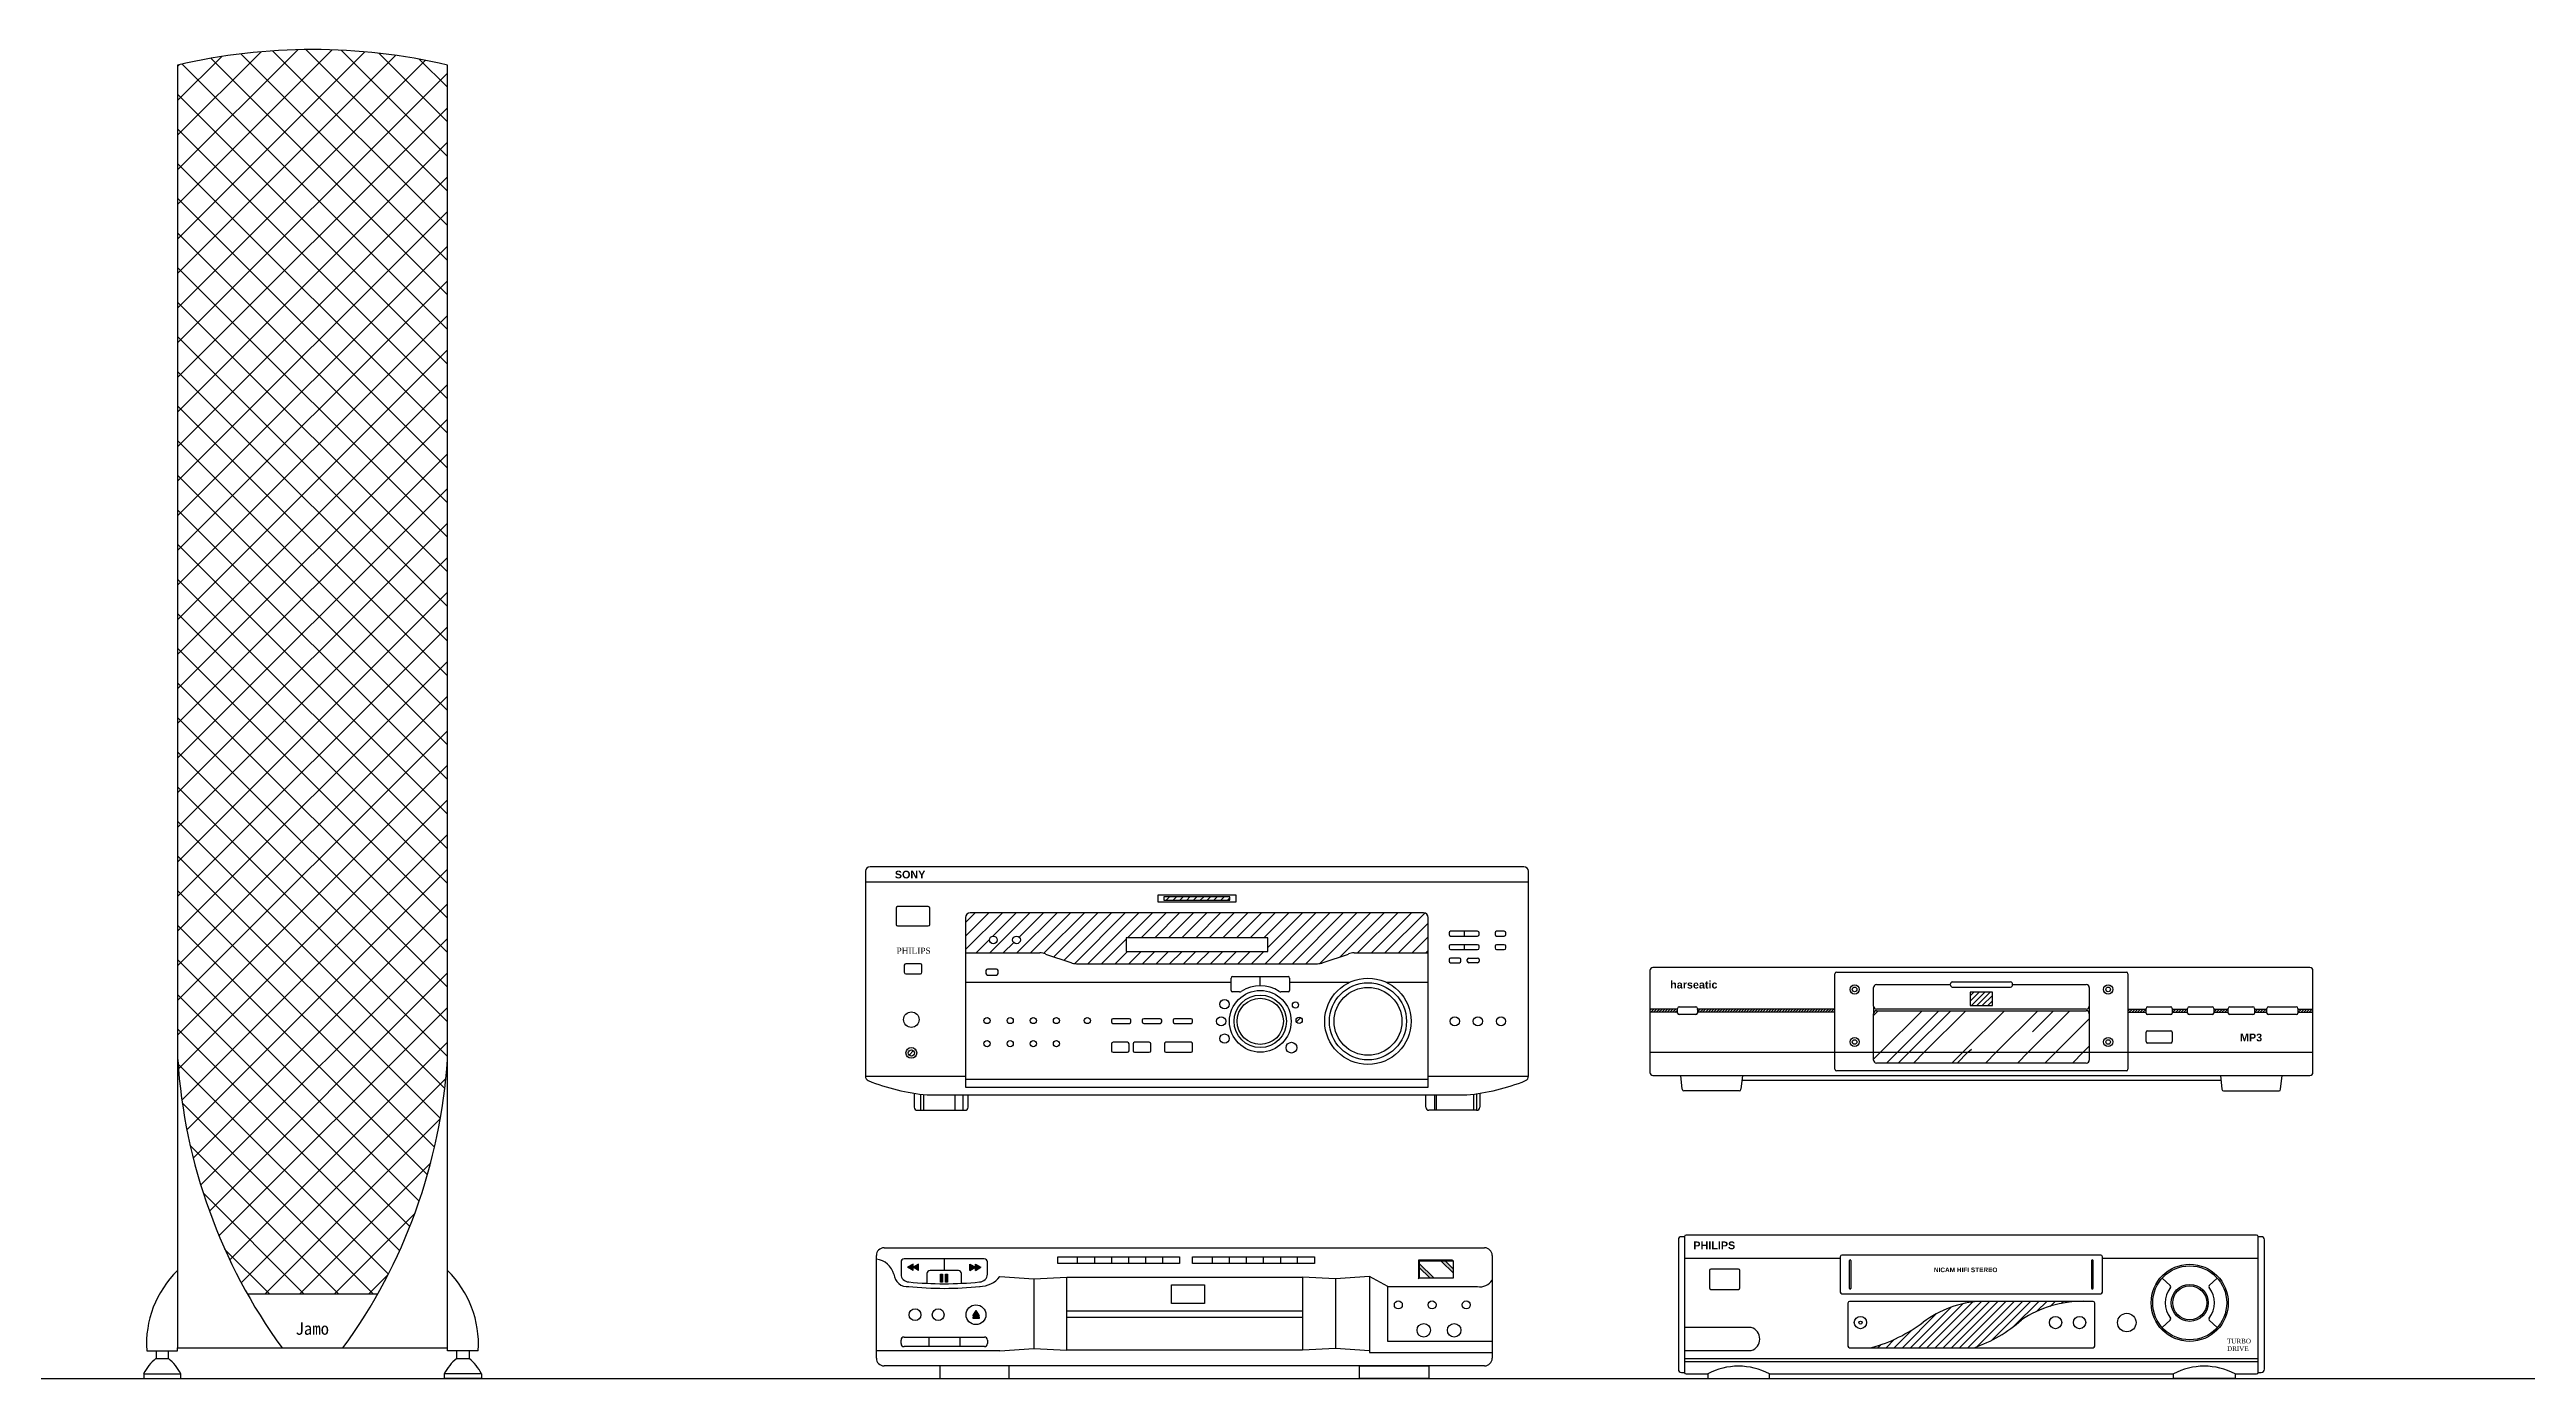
# Model space of a CAD drawing. Header units: millimetres. Extents: x 4513 to 24862, y 3359 to 11488.
# Drawn here: x 17634 to 19241, y 5880 to 6742 of the extents above; entities that cross this region are included whole.
import ezdxf
from ezdxf.enums import TextEntityAlignment as Align

# ---------------------------------------------------------------- set-up
doc = ezdxf.new("R2010")
doc.units = ezdxf.units.MM
doc.layers.add('dwgmodels.com', color=169, linetype='Continuous')
doc.styles.add('HT2', font='swisseb.ttf')
doc.styles.add('STYLE2', font='')
doc.styles.add('STYLE5', font='dutchi.ttf')
doc.styles.get('STYLE2').set_extended_font_data('SimHei')

msp = doc.modelspace()

# ---------------------------------------------------------------- hatches: boundary and pattern name
for points in [[(18190.8, 5952.4), (18194.4, 5950.3), (18194.4, 5954.4)], [(18194.4, 5952.4), (18198, 5950.3), (18198, 5954.4)], [(18212.3, 5942.7), (18213.6, 5942.7), (18213.6, 5948), (18212.3, 5948)], [(18215.5, 5942.7), (18216.8, 5942.7), (18216.8, 5948), (18215.5, 5948)], [(18231.2, 5954.4), (18231.2, 5950.3), (18234.8, 5952.4)], [(18234.8, 5950.3), (18238.4, 5952.4), (18234.8, 5954.4)], [(18522.1, 5944.8), (18522.6, 5945.5), (18522.6, 5956.4), (18544.9, 5956.4), (18543.9, 5957), (18522.1, 5957)], [(18233.1, 5919.4), (18237.4, 5919.4), (18237.4, 5920.1), (18233.1, 5920.1)], [(18233.2, 5920.8), (18237.4, 5920.8), (18235.3, 5924.4)]]:
    msp.add_hatch(color=256).paths.add_polyline_path(points)
h = msp.add_hatch(color=256)
h.paths.add_polyline_path([(18536.8, 5956.4), (18539.6, 5956.4), (18544.9, 5951.2), (18544.9, 5948.5)])
h.paths.add_polyline_path([(18522.6, 5952.2), (18522.6, 5954.9), (18532.2, 5945.5), (18529.5, 5945.5)])

# ---------------------------------------------------------------- linework, layer by layer
for p, q in [((17717.5, 6664.2), (17795.4, 6742.1)), ((17717.5, 6641.8), (17817.8, 6742)), ((17717.5, 6619.3), (17838.9, 6740.8)), ((17717.5, 6686.7), (17771.6, 6740.8)), ((17717.5, 6596.9), (17859.1, 6738.5)), ((17717.5, 6709.1), (17746.1, 6737.8)), ((17717.5, 6574.4), (17878.3, 6735.3)), ((17717.5, 6731.6), (17718.4, 6732.4)), ((17717.5, 6732.2), (17717.5, 5900.2)), ((17892.5, 6560.6), (17720.2, 6732.9)), ((17892.5, 6583.1), (17739, 6736.6)), ((17892.5, 6605.5), (17758.5, 6739.5)), ((17892.5, 6628), (17779.1, 6741.4)), ((17892.5, 6650.4), (17800.7, 6742.2)), ((17892.5, 6672.9), (17823.5, 6741.8)), ((17892.5, 6695.3), (17847.9, 6739.9)), ((17892.5, 6717.8), (17874.2, 6736)), ((17892.5, 5900.2), (17892.5, 6732.2)), ((17717.5, 6552), (17892.5, 6727)), ((17892.5, 6538.2), (17717.5, 6713.2)), ((17717.5, 6529.5), (17892.5, 6704.5)), ((17892.5, 6515.7), (17717.5, 6690.7)), ((17717.5, 6507.1), (17892.5, 6682.1)), ((17892.5, 6493.3), (17717.5, 6668.3)), ((17717.5, 6484.6), (17892.5, 6659.6)), ((17892.5, 6470.8), (17717.5, 6645.8)), ((17717.5, 6462.2), (17892.5, 6637.2)), ((17892.5, 6448.3), (17717.5, 6623.3)), ((17717.5, 6439.7), (17892.5, 6614.7)), ((17892.5, 6425.9), (17717.5, 6600.9)), ((17717.5, 6417.3), (17892.5, 6592.3)), ((17892.5, 6403.4), (17717.5, 6578.4)), ((17717.5, 6394.8), (17892.5, 6569.8)), ((17892.5, 6381), (17717.5, 6556)), ((17717.5, 6372.4), (17892.5, 6547.4)), ((17892.5, 6358.5), (17717.5, 6533.5)), ((17717.5, 6349.9), (17892.5, 6524.9)), ((17892.5, 6336.1), (17717.5, 6511.1)), ((17717.5, 6327.5), (17892.5, 6502.5)), ((17892.5, 6313.6), (17717.5, 6488.6)), ((17717.5, 6305), (17892.5, 6480)), ((17892.5, 6291.2), (17717.5, 6466.2)), ((17717.5, 6282.6), (17892.5, 6457.6)), ((17892.5, 6268.7), (17717.5, 6443.7)), ((17717.5, 6260.1), (17892.5, 6435.1)), ((17892.5, 6246.3), (17717.5, 6421.3)), ((17717.5, 6237.7), (17892.5, 6412.7)), ((17892.5, 6223.8), (17717.5, 6398.8)), ((17717.5, 6215.2), (17892.5, 6390.2)), ((17892.5, 6201.4), (17717.5, 6376.4)), ((17717.5, 6192.8), (17892.5, 6367.8)), ((17892.5, 6178.9), (17717.5, 6353.9)), ((17717.5, 6170.3), (17892.5, 6345.3)), ((17892.5, 6156.5), (17717.5, 6331.5)), ((17717.5, 6147.9), (17892.5, 6322.9)), ((17892.5, 6134), (17717.5, 6309)), ((17717.5, 6125.4), (17892.5, 6300.4)), ((17892.5, 6111.6), (17717.5, 6286.6)), ((17717.5, 6103), (17892.5, 6278)), ((17892.5, 6089.1), (17717.5, 6264.1)), ((17718, 6081), (17892.5, 6255.5)), ((17890.8, 6068.4), (17717.5, 6241.7)), ((17720.2, 6060.8), (17892.5, 6233.1)), ((17887.9, 6048.8), (17717.5, 6219.2)), ((17723.4, 6041.6), (17892.5, 6210.6)), ((18163.5, 6209.2), (18163.5, 6076.3)), ((18593.5, 6202.2), (18163.5, 6202.2)), ((18590.5, 6212.2), (18166.5, 6212.2)), ((18593.5, 6076.3), (18593.5, 6209.2)), ((17884.1, 6030.2), (17717.5, 6196.8)), ((17727.5, 6023.2), (17892.5, 6188.2)), ((18183.4, 6185.3), (18183.4, 6174.8)), ((18204.3, 6186.3), (18184.4, 6186.3)), ((18205.3, 6174.8), (18205.3, 6185.3)), ((18353.1, 6193.7), (18353.1, 6189.5)), ((18403.9, 6193.7), (18353.1, 6193.7)), ((18353.1, 6189.5), (18403.9, 6189.5)), ((18357.1, 6192.7), (18357.1, 6190.5)), ((18399.9, 6192.7), (18357.1, 6192.7)), ((18357.1, 6190.5), (18399.9, 6190.5)), ((18358.6, 6190.5), (18360.8, 6192.7)), ((18363, 6190.5), (18365.2, 6192.7)), ((18367.4, 6190.5), (18369.6, 6192.7)), ((18371.9, 6190.5), (18374, 6192.7)), ((18376.3, 6190.5), (18378.5, 6192.7)), ((18380.7, 6190.5), (18382.9, 6192.7)), ((18385.1, 6190.5), (18387.3, 6192.7)), ((18389.5, 6190.5), (18391.7, 6192.7)), ((18394, 6190.5), (18396.1, 6192.7)), ((18398.4, 6190.5), (18399.9, 6192.1)), ((18399.9, 6190.5), (18399.9, 6192.7)), ((18403.9, 6189.5), (18403.9, 6193.7)), ((17879.5, 6012.3), (17717.5, 6174.3)), ((18184.4, 6173.8), (18204.3, 6173.8)), ((18228.5, 6158.4), (18252.4, 6182.2)), ((18228.5, 6167.2), (18243.6, 6182.2)), ((18228.5, 6176), (18234.7, 6182.2)), ((18228.5, 6179.2), (18228.5, 6069.3)), ((18525.5, 6182.2), (18231.5, 6182.2)), ((18244.1, 6156.3), (18270.1, 6182.2)), ((18246.1, 6167.1), (18261.3, 6182.2)), ((18261.8, 6156.3), (18287.8, 6182.2)), ((18263.2, 6166.5), (18278.9, 6182.2)), ((18270.6, 6156.3), (18296.6, 6182.2)), ((18279.1, 6155.9), (18305.5, 6182.2)), ((18285.7, 6153.7), (18314.3, 6182.2)), ((18292.3, 6151.5), (18323.1, 6182.2)), ((18299.1, 6149.3), (18332, 6182.2)), ((18307.8, 6149.3), (18340.8, 6182.2)), ((18333.5, 6166.1), (18349.6, 6182.2)), ((18342.3, 6166.1), (18358.5, 6182.2)), ((18351.1, 6166.1), (18367.3, 6182.2)), ((18360, 6166.1), (18376.2, 6182.2)), ((18368.8, 6166.1), (18385, 6182.2)), ((18377.7, 6166.1), (18393.8, 6182.2)), ((18386.5, 6166.1), (18402.7, 6182.2)), ((18395.3, 6166.1), (18411.5, 6182.2)), ((18404.2, 6166.1), (18420.4, 6182.2)), ((18413, 6166.1), (18429.2, 6182.2)), ((18421.8, 6166.1), (18438, 6182.2)), ((18422.7, 6149.3), (18455.7, 6182.2)), ((18424.5, 6159.8), (18446.9, 6182.2)), ((18431.6, 6149.3), (18464.6, 6182.2)), ((18440.4, 6149.3), (18473.4, 6182.2)), ((18449.2, 6149.3), (18482.2, 6182.2)), ((18458.2, 6149.4), (18491.1, 6182.2)), ((18471.4, 6153.7), (18499.9, 6182.2)), ((18482.7, 6156.3), (18508.7, 6182.2)), ((18491.6, 6156.3), (18517.6, 6182.2)), ((18500.4, 6156.3), (18526.3, 6182.1)), ((18509.3, 6156.3), (18528.5, 6175.5)), ((18528.5, 6069.3), (18528.5, 6179.2)), ((18542, 6169.3), (18542, 6168.2)), ((18560.5, 6170.3), (18543, 6170.3)), ((18551.8, 6170.3), (18551.8, 6167.2)), ((18561.5, 6168.2), (18561.5, 6169.3)), ((18571.8, 6169.3), (18571.8, 6168.2)), ((18577.8, 6170.3), (18572.8, 6170.3)), ((18578.8, 6168.2), (18578.8, 6169.3)), ((17874.2, 5995.2), (17717.5, 6151.9)), ((17732.4, 6005.7), (17892.5, 6165.7)), ((18228.5, 6156.3), (18276.6, 6156.3)), ((18235.3, 6156.3), (18244.1, 6165.1)), ((18252.9, 6156.3), (18259.7, 6163)), ((18280.3, 6155.5), (18296.7, 6150)), ((18316.6, 6149.3), (18332.6, 6165.2)), ((18325.5, 6149.3), (18333.5, 6157.3)), ((18332.6, 6166.1), (18332.6, 6157.3)), ((18424.5, 6166.1), (18332.6, 6166.1)), ((18332.6, 6157.3), (18424.5, 6157.3)), ((18334.3, 6149.3), (18342.4, 6157.3)), ((18343.2, 6149.3), (18351.2, 6157.3)), ((18352, 6149.3), (18360, 6157.3)), ((18360.8, 6149.3), (18368.9, 6157.3)), ((18369.7, 6149.3), (18377.7, 6157.3)), ((18378.5, 6149.3), (18386.6, 6157.3)), ((18387.4, 6149.3), (18395.4, 6157.3)), ((18396.2, 6149.3), (18404.2, 6157.3)), ((18405, 6149.3), (18413.1, 6157.3)), ((18413.9, 6149.3), (18421.9, 6157.3)), ((18424.5, 6157.3), (18424.5, 6166.1)), ((18460.3, 6150), (18476.7, 6155.5)), ((18480.4, 6156.3), (18528.5, 6156.3)), ((18518.1, 6156.3), (18528.5, 6166.7)), ((18526.9, 6156.3), (18528.5, 6157.8)), ((18542, 6160.6), (18542, 6159.5)), ((18542, 6151.9), (18542, 6150.9)), ((18543, 6167.2), (18560.5, 6167.2)), ((18560.5, 6161.6), (18543, 6161.6)), ((18543, 6158.5), (18560.5, 6158.5)), ((18548.7, 6152.9), (18543, 6152.9)), ((18549.7, 6150.9), (18549.7, 6151.9)), ((18551.8, 6161.6), (18551.8, 6158.5)), ((18553.8, 6150.9), (18553.8, 6151.9)), ((18554.8, 6152.9), (18560.5, 6152.9)), ((18561.5, 6159.5), (18561.5, 6160.6)), ((18561.5, 6151.9), (18561.5, 6150.9)), ((18571.8, 6160.6), (18571.8, 6159.5)), ((18572.8, 6167.2), (18577.8, 6167.2)), ((18577.8, 6161.6), (18572.8, 6161.6)), ((18572.8, 6158.5), (18577.8, 6158.5)), ((18578.8, 6159.5), (18578.8, 6160.6)), ((17738.1, 5988.8), (17892.5, 6143.3)), ((18188.7, 6148.3), (18188.7, 6143.7)), ((18199.2, 6149.3), (18189.7, 6149.3)), ((18189.7, 6142.7), (18199.2, 6142.7)), ((18200.2, 6143.7), (18200.2, 6148.3)), ((18228.5, 6137.3), (18400.6, 6137.3)), ((18241.7, 6144.8), (18241.7, 6142.9)), ((18248.5, 6145.8), (18242.7, 6145.8)), ((18242.7, 6141.9), (18248.5, 6141.9)), ((18249.5, 6142.9), (18249.5, 6144.8)), ((18300.4, 6149.3), (18456.6, 6149.3)), ((18400.6, 6132), (18400.6, 6140)), ((18401.6, 6141), (18437.6, 6141)), ((18419.6, 6134.9), (18419.6, 6141)), ((18438.6, 6140), (18438.6, 6132)), ((18438.6, 6137.3), (18477.6, 6137.3)), ((18501.2, 6137.3), (18528.5, 6137.3)), ((18543, 6149.9), (18548.7, 6149.9)), ((18560.5, 6149.9), (18554.8, 6149.9)), ((18672.2, 6144.8), (18672.2, 6078.8)), ((19100.2, 6146.8), (18674.2, 6146.8)), ((18792.2, 6080.8), (18792.2, 6142.8)), ((18793.2, 6143.8), (18981.2, 6143.8)), ((18906.1, 6137.4), (18868.3, 6137.4)), ((18982.2, 6142.8), (18982.2, 6080.8)), ((19102.2, 6078.8), (19102.2, 6144.8)), ((17868.1, 5978.8), (17717.5, 6129.4)), ((17744.3, 5972.7), (17892.5, 6120.8)), ((18406.2, 6131), (18401.6, 6131)), ((18437.6, 6131), (18433, 6131)), ((18672.2, 6118.9), (18673.1, 6119.8)), ((18690.2, 6119.8), (18672.2, 6119.8)), ((18672.8, 6117.8), (18674.8, 6119.8)), ((18674.6, 6117.8), (18676.6, 6119.8)), ((18676.4, 6117.8), (18678.4, 6119.8)), ((18678.1, 6117.8), (18680.1, 6119.8)), ((18679.9, 6117.8), (18681.9, 6119.8)), ((18681.7, 6117.8), (18683.7, 6119.8)), ((18683.4, 6117.8), (18685.4, 6119.8)), ((18685.2, 6117.8), (18687.2, 6119.8)), ((18687, 6117.8), (18689, 6119.8)), ((18690.2, 6117.3), (18690.2, 6120.3)), ((18691.2, 6121.3), (18702, 6121.3)), ((18703, 6120.3), (18703, 6117.3)), ((18703, 6117.9), (18704.9, 6119.8)), ((18703, 6119.6), (18703.1, 6119.8)), ((18792.2, 6119.8), (18703, 6119.8)), ((18704.7, 6117.8), (18706.7, 6119.8)), ((18706.4, 6117.8), (18708.4, 6119.8)), ((18708.2, 6117.8), (18710.2, 6119.8)), ((18710, 6117.8), (18712, 6119.8)), ((18711.7, 6117.8), (18713.7, 6119.8)), ((18713.5, 6117.8), (18715.5, 6119.8)), ((18715.3, 6117.8), (18717.3, 6119.8)), ((18717, 6117.8), (18719, 6119.8)), ((18718.8, 6117.8), (18720.8, 6119.8)), ((18720.6, 6117.8), (18722.6, 6119.8)), ((18722.3, 6117.8), (18724.3, 6119.8)), ((18724.1, 6117.8), (18726.1, 6119.8)), ((18725.9, 6117.8), (18727.9, 6119.8)), ((18727.6, 6117.8), (18729.6, 6119.8)), ((18729.4, 6117.8), (18731.4, 6119.8)), ((18731.2, 6117.8), (18733.2, 6119.8)), ((18732.9, 6117.8), (18734.9, 6119.8)), ((18734.7, 6117.8), (18736.7, 6119.8)), ((18736.5, 6117.8), (18738.5, 6119.8)), ((18738.2, 6117.8), (18740.2, 6119.8)), ((18740, 6117.8), (18742, 6119.8)), ((18741.8, 6117.8), (18743.8, 6119.8)), ((18743.5, 6117.8), (18745.5, 6119.8)), ((18745.3, 6117.8), (18747.3, 6119.8)), ((18747.1, 6117.8), (18749.1, 6119.8)), ((18748.9, 6117.8), (18750.9, 6119.8)), ((18750.6, 6117.8), (18752.6, 6119.8)), ((18752.4, 6117.8), (18754.4, 6119.8)), ((18754.2, 6117.8), (18756.2, 6119.8)), ((18755.9, 6117.8), (18757.9, 6119.8)), ((18757.7, 6117.8), (18759.7, 6119.8)), ((18759.5, 6117.8), (18761.5, 6119.8)), ((18761.2, 6117.8), (18763.2, 6119.8)), ((18763, 6117.8), (18765, 6119.8)), ((18764.8, 6117.8), (18766.8, 6119.8)), ((18766.5, 6117.8), (18768.5, 6119.8)), ((18768.3, 6117.8), (18770.3, 6119.8)), ((18770.1, 6117.8), (18772.1, 6119.8)), ((18771.8, 6117.8), (18773.8, 6119.8)), ((18773.6, 6117.8), (18775.6, 6119.8)), ((18775.4, 6117.8), (18777.4, 6119.8)), ((18777.1, 6117.8), (18779.1, 6119.8)), ((18778.9, 6117.8), (18780.9, 6119.8)), ((18780.7, 6117.8), (18782.7, 6119.8)), ((18782.4, 6117.8), (18784.4, 6119.8)), ((18784.2, 6117.8), (18786.2, 6119.8)), ((18786, 6117.8), (18788, 6119.8)), ((18787.7, 6117.8), (18789.7, 6119.8)), ((18789.5, 6117.8), (18791.5, 6119.8)), ((18817.2, 6121.8), (18817.2, 6133.8)), ((18817.2, 6121.8), (18817.2, 6116.8)), ((18819.2, 6135.8), (18867, 6135.8)), ((18955.2, 6119.8), (18819.2, 6119.8)), ((18868.3, 6134.1), (18906.1, 6134.1)), ((18880, 6124.9), (18885.8, 6130.8)), ((18880, 6128.4), (18882.3, 6130.8)), ((18880, 6130.8), (18880, 6122.1)), ((18894.4, 6130.8), (18880, 6130.8)), ((18880, 6122.1), (18894.4, 6122.1)), ((18880.7, 6122.1), (18889.4, 6130.8)), ((18884.3, 6122.1), (18892.9, 6130.8)), ((18887.8, 6122.1), (18894.4, 6128.7)), ((18891.3, 6122.1), (18894.4, 6125.2)), ((18894.4, 6122.1), (18894.4, 6130.8)), ((18907.4, 6135.8), (18955.2, 6135.8)), ((18957.2, 6133.8), (18957.2, 6121.8)), ((18957.2, 6121.8), (18957.2, 6116.8)), ((18982.2, 6118.6), (18983.4, 6119.8)), ((18982.2, 6119.8), (18994, 6119.8)), ((18983.1, 6117.8), (18985.1, 6119.8)), ((18984.9, 6117.8), (18986.9, 6119.8)), ((18986.7, 6117.8), (18988.7, 6119.8)), ((18988.4, 6117.8), (18990.4, 6119.8)), ((18990.2, 6117.8), (18992.2, 6119.8)), ((18992, 6117.8), (18994, 6119.8)), ((18994, 6117.3), (18994, 6120.3)), ((18995, 6121.3), (19010, 6121.3)), ((19011, 6120.3), (19011, 6117.3)), ((19011, 6119.2), (19011.7, 6119.8)), ((19011, 6119.8), (19020.9, 6119.8)), ((19011.4, 6117.8), (19013.4, 6119.8)), ((19013.2, 6117.8), (19015.2, 6119.8)), ((19015, 6117.8), (19017, 6119.8)), ((19016.7, 6117.8), (19018.7, 6119.8)), ((19018.5, 6117.8), (19020.5, 6119.8)), ((19020.9, 6117.3), (19020.9, 6120.3)), ((19021.9, 6121.3), (19036.9, 6121.3)), ((19037.9, 6120.3), (19037.9, 6117.3)), ((19037.9, 6117.8), (19039.9, 6119.8)), ((19037.9, 6119.5), (19038.2, 6119.8)), ((19037.9, 6119.8), (19047.3, 6119.8)), ((19039.7, 6117.8), (19041.7, 6119.8)), ((19041.5, 6117.8), (19043.5, 6119.8)), ((19043.2, 6117.8), (19045.2, 6119.8)), ((19045, 6117.8), (19047, 6119.8)), ((19047.3, 6117.3), (19047.3, 6120.3)), ((19048.3, 6121.3), (19063.3, 6121.3)), ((19064.3, 6120.3), (19064.3, 6117.3)), ((19064.3, 6119.4), (19064.7, 6119.8)), ((19064.3, 6119.8), (19072.4, 6119.8)), ((19064.5, 6117.8), (19066.5, 6119.8)), ((19066.2, 6117.8), (19068.2, 6119.8)), ((19068, 6117.8), (19070, 6119.8)), ((19069.8, 6117.8), (19071.8, 6119.8)), ((19072.4, 6117.3), (19072.4, 6120.3)), ((19073.4, 6121.3), (19091.4, 6121.3)), ((19092.4, 6120.3), (19092.4, 6117.3)), ((19092.4, 6119.2), (19093, 6119.8)), ((19092.4, 6119.8), (19102.2, 6119.8)), ((19092.7, 6117.8), (19094.7, 6119.8)), ((19094.5, 6117.8), (19096.5, 6119.8)), ((19096.3, 6117.8), (19098.3, 6119.8)), ((19098, 6117.8), (19100, 6119.8)), ((19099.8, 6117.8), (19101.8, 6119.8)), ((17861.5, 5963), (17717.5, 6107)), ((18323, 6112.6), (18323, 6111.6)), ((18334.7, 6113.6), (18324, 6113.6)), ((18324, 6110.6), (18334.7, 6110.6)), ((18335.7, 6111.6), (18335.7, 6112.6)), ((18343, 6112.6), (18343, 6111.6)), ((18354.7, 6113.6), (18344, 6113.6)), ((18344, 6110.6), (18354.7, 6110.6)), ((18355.7, 6111.6), (18355.7, 6112.6)), ((18363, 6112.6), (18363, 6111.6)), ((18374.7, 6113.6), (18364, 6113.6)), ((18364, 6110.6), (18374.7, 6110.6)), ((18375.7, 6111.6), (18375.7, 6112.6)), ((18443.1, 6111.5), (18445.9, 6114.3)), ((18690.2, 6117.8), (18672.2, 6117.8)), ((18688.7, 6117.8), (18690.2, 6119.2)), ((18702, 6116.3), (18691.2, 6116.3)), ((18792.2, 6117.8), (18703, 6117.8)), ((18791.3, 6117.8), (18792.2, 6118.7)), ((18817.2, 6115.7), (18820.2, 6118.8)), ((18817.2, 6086.8), (18817.2, 6116.8)), ((18819.2, 6118.8), (18955.2, 6118.8)), ((18821.7, 6091.8), (18848.7, 6118.8)), ((18832.7, 6091.8), (18859.7, 6118.8)), ((18840.3, 6091.8), (18867.3, 6118.8)), ((18850.1, 6091.8), (18877.1, 6118.8)), ((18875.1, 6091.8), (18902.1, 6118.8)), ((18896.8, 6091.8), (18923.8, 6118.8)), ((18917.6, 6091.8), (18944.6, 6118.8)), ((18920.3, 6105.1), (18934, 6118.8)), ((18935.4, 6091.8), (18957.2, 6113.6)), ((18957.2, 6116.8), (18957.2, 6086.8)), ((18982.2, 6117.8), (18994, 6117.8)), ((18993.7, 6117.8), (18994, 6118.1)), ((18994, 6098.8), (18994, 6104.8)), ((19010, 6116.3), (18995, 6116.3)), ((18995, 6105.8), (19010, 6105.8)), ((19011, 6117.8), (19020.9, 6117.8)), ((19011, 6104.8), (19011, 6098.8)), ((19020.3, 6117.8), (19020.9, 6118.4)), ((19036.9, 6116.3), (19021.9, 6116.3)), ((19037.9, 6117.8), (19047.3, 6117.8)), ((19046.8, 6117.8), (19047.3, 6118.3)), ((19063.3, 6116.3), (19048.3, 6116.3)), ((19064.3, 6117.8), (19072.4, 6117.8)), ((19071.5, 6117.8), (19072.4, 6118.6)), ((19091.4, 6116.3), (19073.4, 6116.3)), ((19092.4, 6117.8), (19102.2, 6117.8)), ((19101.6, 6117.8), (19102.2, 6118.4)), ((17751.3, 5957.1), (17892.5, 6098.4)), ((18191.8, 6090), (18194.6, 6092.9)), ((18323.1, 6097.3), (18323.1, 6092.8)), ((18333.5, 6098.3), (18324.1, 6098.3)), ((18324.1, 6091.8), (18333.5, 6091.8)), ((18334.5, 6092.8), (18334.5, 6097.3)), ((18337.1, 6097.3), (18337.1, 6092.8)), ((18347.6, 6098.3), (18338.1, 6098.3)), ((18338.1, 6091.8), (18347.6, 6091.8)), ((18348.6, 6092.8), (18348.6, 6097.3)), ((18357.4, 6097.3), (18357.4, 6092.8)), ((18374.7, 6098.3), (18358.4, 6098.3)), ((18358.4, 6091.8), (18374.7, 6091.8)), ((18375.7, 6092.8), (18375.7, 6097.3)), ((18672.2, 6091.8), (19102.2, 6091.8)), ((18817.2, 6087.3), (18821.7, 6091.8)), ((18825.7, 6084.8), (18832.7, 6091.8)), ((18833.3, 6084.8), (18840.3, 6091.8)), ((18843.1, 6084.8), (18850.1, 6091.8)), ((18868.1, 6084.8), (18875.1, 6091.8)), ((18871.5, 6084.8), (18878.5, 6091.8)), ((18878.5, 6091.8), (18880.7, 6093.9)), ((18889.8, 6084.8), (18896.8, 6091.8)), ((18910.6, 6084.8), (18917.6, 6091.8)), ((18928.4, 6084.8), (18935.4, 6091.8)), ((18946.2, 6084.8), (18953.2, 6091.8)), ((18953.2, 6091.8), (18957.2, 6095.8)), ((19010, 6097.8), (18995, 6097.8)), ((17854.2, 5947.9), (17717.7, 6084.3)), ((17758.8, 5942.2), (17891.5, 6074.9)), ((18163.5, 6076.3), (18228.5, 6076.3)), ((18228.5, 6074.3), (18528.5, 6074.3)), ((18528.5, 6076.3), (18593.5, 6076.3)), ((18674.2, 6076.8), (19100.2, 6076.8)), ((18693.2, 6067.8), (18692.2, 6076.8)), ((18732.2, 6076.8), (18731.2, 6067.8)), ((18731.9, 6073.8), (19042.5, 6073.8)), ((18981.2, 6079.8), (18793.2, 6079.8)), ((18955.2, 6084.8), (18819.2, 6084.8)), ((19042.2, 6076.8), (19043.2, 6067.8)), ((19081.2, 6067.8), (19082.2, 6076.8)), ((17844.3, 5935.2), (17720.4, 6059.1)), ((18195.1, 6065.3), (18195.1, 6056.2)), ((18199.3, 6064.7), (18199.3, 6054.2)), ((18201.2, 6064.5), (18201.2, 6054.2)), ((18203.5, 6064.2), (18553.5, 6064.2)), ((18221.5, 6064.2), (18221.5, 6054.2)), ((18226.7, 6064.2), (18226.7, 6054.2)), ((18228.5, 6069.3), (18528.5, 6069.3)), ((18230.1, 6056.2), (18230.1, 6064.2)), ((18526.9, 6056.2), (18526.9, 6064.2)), ((18532.5, 6064.2), (18532.5, 6054.2)), ((18533.7, 6064.2), (18533.7, 6054.2)), ((18557.9, 6064.7), (18557.9, 6054.2)), ((18559.8, 6065), (18559.8, 6054.2)), ((18561.9, 6065.3), (18561.9, 6056.2)), ((18730.2, 6066.8), (18694.2, 6066.8)), ((19044.2, 6066.8), (19080.2, 6066.8)), ((17774.3, 5935.2), (17887.9, 6048.9)), ((18197.1, 6054.2), (18228.1, 6054.2)), ((18559.9, 6054.2), (18528.9, 6054.2)), ((17821.9, 5935.2), (17725.5, 6031.6)), ((17796.7, 5935.2), (17881.7, 6020.2)), ((17799.4, 5935.2), (17734, 6000.7)), ((17819.2, 5935.2), (17871.5, 5987.5)), ((17777, 5935.2), (17748, 5964.2)), ((18170.6, 5893.4), (18170.6, 5960)), ((18175.6, 5965), (18565, 5965)), ((18570, 5960), (18570, 5893.4)), ((18690.7, 5970.2), (18690.7, 5886.2)), ((18694.7, 5972.2), (18692.7, 5972.2)), ((18694.7, 5972.2), (18694.7, 5884.2)), ((19065.7, 5973.2), (18695.7, 5973.2)), ((18795.7, 5959.2), (18795.7, 5936.2)), ((18964.7, 5960.2), (18796.7, 5960.2)), ((18965.7, 5936.2), (18965.7, 5959.2)), ((19066.7, 5884.2), (19066.7, 5972.2)), ((19068.7, 5972.2), (19066.7, 5972.2)), ((19070.7, 5886.2), (19070.7, 5970.2)), ((17841.6, 5935.2), (17854.1, 5947.7)), ((18186.6, 5955.8), (18186.6, 5947.9)), ((18240.6, 5957.8), (18188.6, 5957.8)), ((18194.4, 5954.4), (18190.8, 5952.4)), ((18194.4, 5950.3), (18190.8, 5952.4)), ((18198, 5954.4), (18194.4, 5952.4)), ((18194.4, 5950.3), (18194.4, 5954.4)), ((18198, 5950.3), (18194.4, 5952.4)), ((18198, 5950.3), (18198, 5954.4)), ((18203.4, 5948.3), (18203.4, 5942)), ((18223.8, 5950.3), (18205.4, 5950.3)), ((18212.3, 5948), (18213.6, 5948)), ((18212.3, 5942.7), (18212.3, 5948)), ((18213.6, 5948), (18213.6, 5942.7)), ((18214.6, 5957.8), (18214.6, 5950.3)), ((18215.5, 5948), (18216.8, 5948)), ((18215.5, 5942.7), (18215.5, 5948)), ((18216.8, 5948), (18216.8, 5942.7)), ((18225.8, 5942), (18225.8, 5948.3)), ((18231.2, 5954.4), (18234.8, 5952.4)), ((18231.2, 5950.3), (18231.2, 5954.4)), ((18231.2, 5950.3), (18234.8, 5952.4)), ((18234.8, 5950.3), (18234.8, 5954.4)), ((18234.8, 5954.4), (18238.4, 5952.4)), ((18234.8, 5950.3), (18238.4, 5952.4)), ((18242.6, 5947.9), (18242.6, 5955.8)), ((18250.7, 5946.3), (18272.8, 5944.9)), ((18272.8, 5944.9), (18294.2, 5946)), ((18272.8, 5944.9), (18272.8, 5899.6)), ((18288.3, 5959.1), (18367.2, 5959.1)), ((18288.3, 5954.8), (18288.3, 5959.1)), ((18367.2, 5954.8), (18288.3, 5954.8)), ((18294.2, 5946), (18447, 5946)), ((18294.2, 5898.5), (18294.2, 5946)), ((18300.9, 5959.1), (18300.9, 5954.8)), ((18312, 5959.1), (18312, 5954.8)), ((18323, 5959.1), (18323, 5954.8)), ((18334.1, 5959.1), (18334.1, 5954.8)), ((18345.1, 5959.1), (18345.1, 5954.8)), ((18356.2, 5959.1), (18356.2, 5954.8)), ((18367.2, 5959.1), (18367.2, 5954.8)), ((18375.7, 5959.1), (18454.7, 5959.1)), ((18375.7, 5954.8), (18375.7, 5959.1)), ((18454.7, 5954.8), (18375.7, 5954.8)), ((18388.4, 5959.1), (18388.4, 5954.8)), ((18399.4, 5959.1), (18399.4, 5954.8)), ((18410.5, 5959.1), (18410.5, 5954.8)), ((18421.5, 5959.1), (18421.5, 5954.8)), ((18432.6, 5959.1), (18432.6, 5954.8)), ((18443.6, 5959.1), (18443.6, 5954.8)), ((18447, 5946), (18447, 5898.5)), ((18468.4, 5944.9), (18447, 5946)), ((18454.7, 5959.1), (18454.7, 5954.8)), ((18490.5, 5946.3), (18468.4, 5944.9)), ((18468.4, 5944.9), (18468.4, 5899.6)), ((18490.5, 5946.3), (18490.5, 5897.1)), ((18502.2, 5939.9), (18490.5, 5946.3)), ((18522.1, 5957), (18522.1, 5944.8)), ((18543.9, 5957), (18522.1, 5957)), ((18522.1, 5944.8), (18522.6, 5945.5)), ((18522.6, 5956.4), (18522.6, 5945.5)), ((18544.9, 5956.4), (18522.6, 5956.4)), ((18522.6, 5954.9), (18532.2, 5945.5)), ((18522.6, 5952.2), (18529.5, 5945.5)), ((18522.6, 5945.5), (18544.9, 5945.5)), ((18536.8, 5956.4), (18544.9, 5948.5)), ((18539.6, 5956.4), (18544.9, 5951.2)), ((18544.9, 5956.4), (18543.9, 5957)), ((18544.9, 5945.5), (18544.9, 5956.4)), ((18694.7, 5958.2), (18795.7, 5958.2)), ((18710.8, 5950.2), (18710.8, 5939)), ((18729.6, 5951.2), (18711.8, 5951.2)), ((18730.6, 5939), (18730.6, 5950.2)), ((18801.6, 5938.7), (18801.6, 5956.7)), ((18802.6, 5956.7), (18802.6, 5938.7)), ((18958.7, 5956.7), (18958.7, 5938.7)), ((18959.7, 5938.7), (18959.7, 5956.7)), ((18965.7, 5958.2), (19066.7, 5958.2)), ((19004.4, 5945.3), (19009.7, 5940.6)), ((19040.2, 5945.3), (19035, 5940.6)), ((17762.6, 5935.2), (17847.4, 5935.2)), ((18213.6, 5942.7), (18212.3, 5942.7)), ((18216.8, 5942.7), (18215.5, 5942.7)), ((18361.9, 5941), (18383.4, 5941)), ((18361.9, 5928.9), (18361.9, 5941)), ((18383.4, 5928.9), (18361.9, 5928.9)), ((18383.4, 5941), (18383.4, 5928.9)), ((18502.2, 5939.9), (18560.3, 5939.9)), ((18502.2, 5904.2), (18502.2, 5939.9)), ((18711.8, 5938), (18729.6, 5938)), ((18796.7, 5935.2), (18964.7, 5935.2)), ((18800.7, 5929.2), (18800.7, 5901.2)), ((18959.7, 5930.2), (18801.7, 5930.2)), ((18846.6, 5900.2), (18875.1, 5928.7)), ((18851.9, 5900.2), (18881.5, 5929.8)), ((18857.2, 5900.2), (18887.2, 5930.2)), ((18862.5, 5900.2), (18892.5, 5930.2)), ((18867.8, 5900.2), (18897.8, 5930.2)), ((18873.1, 5900.2), (18903.1, 5930.2)), ((18878.5, 5900.2), (18908.5, 5930.2)), ((18884.5, 5900.9), (18913.8, 5930.2)), ((18893.9, 5905), (18919.1, 5930.2)), ((18908.1, 5914), (18924.4, 5930.2)), ((18923.2, 5923.8), (18929.7, 5930.2)), ((18931.8, 5927), (18935, 5930.2)), ((18938.9, 5928.8), (18940.3, 5930.2)), ((18945.1, 5929.8), (18945.6, 5930.2)), ((18950.8, 5930.2), (18950.9, 5930.2)), ((18960.7, 5901.2), (18960.7, 5929.2)), ((18233.1, 5920.1), (18233.1, 5919.4)), ((18237.4, 5920.1), (18233.1, 5920.1)), ((18233.1, 5919.4), (18237.4, 5919.4)), ((18233.2, 5920.8), (18235.3, 5924.4)), ((18237.4, 5920.8), (18233.2, 5920.8)), ((18237.4, 5920.8), (18235.3, 5924.4)), ((18237.4, 5919.4), (18237.4, 5920.1)), ((18447, 5924), (18294.2, 5924)), ((18447, 5919.7), (18294.2, 5919.7)), ((18738, 5913.3), (18694.7, 5913.3)), ((18830.7, 5900.2), (18842.1, 5911.6)), ((18836, 5900.2), (18858.1, 5922.3)), ((18841.3, 5900.2), (18867.7, 5926.6)), ((19009.7, 5918), (19004.4, 5913.3)), ((19035, 5918), (19040.2, 5913.3)), ((17697.5, 5898.2), (17717.5, 5898.2)), ((17703.5, 5898.2), (17703.5, 5893.2)), ((17711.5, 5893.2), (17711.5, 5898.2)), ((17717.5, 5898.2), (17717.5, 5900.2)), ((17717.5, 5900.2), (17892.5, 5900.2)), ((17892.5, 5898.2), (17892.5, 5900.2)), ((17912.5, 5898.2), (17892.5, 5898.2)), ((17898.5, 5893.2), (17898.5, 5898.2)), ((17906.5, 5898.2), (17906.5, 5893.2)), ((18250.7, 5898.2), (18170.6, 5898.2)), ((18186.6, 5902.9), (18186.6, 5905.1)), ((18188.6, 5907.1), (18240.7, 5907.1)), ((18240.7, 5900.9), (18188.6, 5900.9)), ((18204.6, 5907.1), (18204.6, 5900.9)), ((18224.7, 5907.1), (18224.7, 5900.9)), ((18242.7, 5905.1), (18242.7, 5902.9)), ((18250.7, 5898.2), (18272.8, 5899.6)), ((18272.8, 5899.6), (18294.2, 5898.5)), ((18447, 5898.5), (18294.2, 5898.5)), ((18468.4, 5899.6), (18447, 5898.5)), ((18490.5, 5898.2), (18468.4, 5899.6)), ((18490.5, 5897.1), (18570, 5897.1)), ((18570, 5904.2), (18502.2, 5904.2)), ((18694.7, 5898.3), (18738, 5898.3)), ((18801.7, 5900.2), (18959.7, 5900.2)), ((18820.1, 5900.2), (18821.9, 5902)), ((18825.4, 5900.2), (18830.7, 5905.5)), ((17695.5, 5883.2), (17695.5, 5880.2)), ((17695.5, 5883.2), (17719.5, 5883.2)), ((17695.5, 5880.2), (17719.5, 5880.2)), ((17703.5, 5893.2), (17711.5, 5893.2)), ((17719.5, 5880.2), (17719.5, 5883.2)), ((17890.5, 5880.2), (17890.5, 5883.2)), ((17914.5, 5883.2), (17890.5, 5883.2)), ((17914.5, 5880.2), (17890.5, 5880.2)), ((17898.5, 5893.2), (17906.5, 5893.2)), ((17914.5, 5883.2), (17914.5, 5880.2)), ((18565, 5888.4), (18175.6, 5888.4)), ((18211.7, 5888.4), (18211.7, 5880.2)), ((18256.7, 5888.4), (18211.7, 5888.4)), ((18211.7, 5880.2), (18256.7, 5880.2)), ((18256.7, 5880.2), (18256.7, 5888.4)), ((18483.9, 5888.4), (18528.9, 5888.4)), ((18483.9, 5880.2), (18483.9, 5888.4)), ((18528.9, 5880.2), (18483.9, 5880.2)), ((18528.9, 5888.4), (18528.9, 5880.2)), ((18692.7, 5884.2), (18694.7, 5884.2)), ((18694.7, 5893.2), (19066.7, 5893.2)), ((18694.7, 5891.2), (19066.7, 5891.2)), ((18695.7, 5883.2), (18709.7, 5883.2)), ((18709.7, 5883.2), (18709.7, 5880.2)), ((18709.7, 5880.2), (18749.7, 5880.2)), ((18749.7, 5883.2), (19011.7, 5883.2)), ((18749.7, 5880.2), (18749.7, 5883.2)), ((19011.7, 5880.2), (19011.7, 5883.2)), ((19051.7, 5880.2), (19011.7, 5880.2)), ((19051.7, 5883.2), (19065.7, 5883.2)), ((19051.7, 5883.2), (19051.7, 5880.2)), ((19066.7, 5884.2), (19068.7, 5884.2))]:
    msp.add_line(p, q)
for centre, radius in [((18246.5, 6164.7), 2.5), ((18261.5, 6164.7), 2.5), ((18489.4, 6111.9), 28), ((18489.4, 6111.9), 25), ((18396.4, 6123), 3), ((18419.6, 6111.9), 20), ((18419.6, 6111.9), 17), ((18419.6, 6111.9), 15), ((18442.4, 6122.5), 2), ((18489.4, 6111.9), 22), ((18805, 6132.6), 3), ((18805, 6132.6), 1.5), ((18969.4, 6132.6), 3), ((18969.4, 6132.6), 1.5), ((18193.3, 6113), 5), ((18242.4, 6112.4), 2), ((18257.4, 6112.4), 2), ((18272.4, 6112.4), 2), ((18287.4, 6112.4), 2), ((18307.4, 6112.4), 2), ((18394.2, 6111.9), 3), ((18396.4, 6100.7), 3), ((18444.8, 6112.6), 2), ((18545.7, 6111.9), 3), ((18560.7, 6111.9), 3), ((18575.7, 6111.9), 3), ((18193.3, 6091.4), 3.5), ((18193.3, 6091.4), 2), ((18242.4, 6097.4), 2), ((18257.4, 6097.4), 2), ((18272.4, 6097.4), 2), ((18287.4, 6097.4), 2), ((18439.8, 6094.8), 3.5), ((18805, 6098.5), 3), ((18805, 6098.5), 1.5), ((18969.4, 6098.5), 3), ((18969.4, 6098.5), 1.5), ((19022.3, 5929.3), 25), ((19022.3, 5929.3), 24), ((18235.2, 5921.6), 6.43), ((18509.1, 5928), 2.59), ((18531, 5928), 2.59), ((18553.1, 5928), 2.59), ((19022.3, 5929.3), 12), ((19022.3, 5929.3), 11), ((18195.7, 5921.6), 3.82), ((18210.7, 5921.6), 3.82), ((18525.6, 5911.5), 4.38), ((18545.3, 5911.5), 4.38), ((18808.8, 5916.5), 4), ((18808.8, 5916.5), 1), ((18935.3, 5916.5), 4), ((18950.9, 5916.5), 4), ((18981.5, 5916.5), 6)]:
    msp.add_circle(centre, radius)
for centre, radius, start, end in [((17805, 6354.4), 387.8, 76.9604, 103.0396), ((18166.5, 6209.2), 3, 90, 180), ((18590.5, 6209.2), 3, 0, 90), ((18184.4, 6185.3), 1, 90, 180), ((18204.3, 6185.3), 1, 0, 90), ((18184.4, 6174.8), 1, 180, 270), ((18204.3, 6174.8), 1, 270, 0), ((18231.5, 6179.2), 3, 90, 180), ((18525.5, 6179.2), 3, 0, 90), ((18543, 6169.3), 1, 90, 180), ((18543, 6168.2), 1, 180, 270), ((18560.5, 6169.3), 1, 0, 90), ((18560.5, 6168.2), 1, 270, 0), ((18572.8, 6169.3), 1, 90, 180), ((18572.8, 6168.2), 1, 180, 270), ((18577.8, 6169.3), 1, 0, 90), ((18577.8, 6168.2), 1, 270, 0), ((18276.6, 6146.3), 10, 68.1986, 90), ((18480.4, 6146.3), 10, 90, 111.8014), ((18543, 6160.6), 1, 90, 180), ((18543, 6159.5), 1, 180, 270), ((18543, 6151.9), 1, 90, 180), ((18548.7, 6151.9), 1, 0, 90), ((18554.8, 6151.9), 1, 90, 180), ((18560.5, 6160.6), 1, 0, 90), ((18560.5, 6159.5), 1, 270, 0), ((18560.5, 6151.9), 1, 0, 90), ((18572.8, 6160.6), 1, 90, 180), ((18572.8, 6159.5), 1, 180, 270), ((18577.8, 6160.6), 1, 0, 90), ((18577.8, 6159.5), 1, 270, 0), ((18189.7, 6148.3), 1, 90, 180), ((18189.7, 6143.7), 1, 180, 270), ((18199.2, 6148.3), 1, 0, 90), ((18199.2, 6143.7), 1, 270, 0), ((18242.7, 6144.8), 1, 90, 180), ((18242.7, 6142.9), 1, 180, 270), ((18248.5, 6144.8), 1, 0, 90), ((18248.5, 6142.9), 1, 270, 0), ((18300.4, 6159.3), 10, 248.1986, 270), ((18401.6, 6140), 1, 90, 180), ((18437.6, 6140), 1, 0, 90), ((18456.6, 6159.3), 10, 270, 291.8014), ((18543, 6150.9), 1, 180, 270), ((18548.7, 6150.9), 1, 270, 0), ((18554.8, 6150.9), 1, 180, 270), ((18560.5, 6150.9), 1, 270, 0), ((18674.2, 6144.8), 2, 90, 180), ((18793.2, 6142.8), 1, 90, 180), ((18868.7, 6135.8), 1.67, 101.2706, 258.7294), ((18905.8, 6135.8), 1.67, 281.2706, 78.7294), ((18981.2, 6142.8), 1, 0, 90), ((19100.2, 6144.8), 2, 0, 90), ((18401.6, 6132), 1, 180, 270), ((18406.2, 6133), 2, 270, 302.3631), ((18419.6, 6111.9), 23, 57.6369, 122.3631), ((18433, 6133), 2, 237.6369, 270), ((18437.6, 6132), 1, 270, 0), ((18691.2, 6120.3), 1, 90, 180), ((18702, 6120.3), 1, 0, 90), ((18819.2, 6133.8), 2, 90, 180), ((18819.2, 6121.8), 2, 180, 270), ((18955.2, 6133.8), 2, 0, 90), ((18955.2, 6121.8), 2, 270, 0), ((18995, 6120.3), 1, 90, 180), ((19010, 6120.3), 1, 0, 90), ((19021.9, 6120.3), 1, 90, 180), ((19036.9, 6120.3), 1, 0, 90), ((19048.3, 6120.3), 1, 90, 180), ((19063.3, 6120.3), 1, 0, 90), ((19073.4, 6120.3), 1, 90, 180), ((19091.4, 6120.3), 1, 0, 90), ((18324, 6112.6), 1, 90, 180), ((18324, 6111.6), 1, 180, 270), ((18334.7, 6112.6), 1, 0, 90), ((18334.7, 6111.6), 1, 270, 0), ((18344, 6112.6), 1, 90, 180), ((18344, 6111.6), 1, 180, 270), ((18354.7, 6112.6), 1, 0, 90), ((18354.7, 6111.6), 1, 270, 0), ((18364, 6112.6), 1, 90, 180), ((18364, 6111.6), 1, 180, 270), ((18374.7, 6112.6), 1, 0, 90), ((18374.7, 6111.6), 1, 270, 0), ((18691.2, 6117.3), 1, 180, 270), ((18702, 6117.3), 1, 270, 0), ((18819.2, 6116.8), 2, 90, 180), ((18955.2, 6116.8), 2, 0, 90), ((18995, 6117.3), 1, 180, 270), ((18995, 6104.8), 1, 90, 180), ((19010, 6117.3), 1, 270, 0), ((19010, 6104.8), 1, 0, 90), ((19021.9, 6117.3), 1, 180, 270), ((19036.9, 6117.3), 1, 270, 0), ((19048.3, 6117.3), 1, 180, 270), ((19063.3, 6117.3), 1, 270, 0), ((19073.4, 6117.3), 1, 180, 270), ((19091.4, 6117.3), 1, 270, 0), ((18324.1, 6097.3), 1, 90, 180), ((18324.1, 6092.8), 1, 180, 270), ((18333.5, 6097.3), 1, 0, 90), ((18333.5, 6092.8), 1, 270, 0), ((18338.1, 6097.3), 1, 90, 180), ((18338.1, 6092.8), 1, 180, 270), ((18347.6, 6097.3), 1, 0, 90), ((18347.6, 6092.8), 1, 270, 0), ((18358.4, 6097.3), 1, 90, 180), ((18358.4, 6092.8), 1, 180, 270), ((18374.7, 6097.3), 1, 0, 90), ((18374.7, 6092.8), 1, 270, 0), ((18995, 6098.8), 1, 180, 270), ((19010, 6098.8), 1, 270, 0), ((18074.8, 6110.5), 358, 183.7288, 215.9665), ((17535.2, 6110.5), 358, 324.0335, 356.2712), ((18166.5, 6076.3), 3, 180, 247.9014), ((18215.3, 6196.4), 132.7, 247.9014, 264.9009), ((18541.7, 6196.4), 132.7, 275.0991, 292.0986), ((18590.5, 6076.3), 3, 292.0986, 0), ((18674.2, 6078.8), 2, 180, 270), ((18793.2, 6080.8), 1, 180, 270), ((18819.2, 6086.8), 2, 180, 270), ((18955.2, 6086.8), 2, 270, 0), ((18981.2, 6080.8), 1, 270, 0), ((19100.2, 6078.8), 2, 270, 0), ((18197.1, 6056.2), 2, 180, 270), ((18228.1, 6056.2), 2, 270, 0), ((18528.9, 6056.2), 2, 180, 270), ((18559.9, 6056.2), 2, 270, 0), ((18694.2, 6067.8), 1, 180, 270), ((18730.2, 6067.8), 1, 270, 0), ((19044.2, 6067.8), 1, 180, 270), ((19080.2, 6067.8), 1, 270, 0), ((18175.6, 5960), 5, 90, 180), ((18565, 5960), 5, 0, 90), ((18692.7, 5970.2), 2, 90, 180), ((18695.7, 5972.2), 1, 90, 180), ((18796.7, 5959.2), 1, 90, 180), ((18964.7, 5959.2), 1, 0, 90), ((19065.7, 5972.2), 1, 0, 90), ((19068.7, 5970.2), 2, 0, 90), ((17764, 5902.5), 66.7, 134.273, 183.6519), ((17845.9, 5902.5), 66.7, 356.3481, 45.727), ((18168.7, 5943.9), 13.9, 16.3477, 81.8289), ((18190.7, 5948.5), 8.71, 184.3911, 275.8373), ((18188.6, 5955.8), 2, 90, 180), ((18191.6, 5947.9), 5, 180, 270), ((18205.4, 5948.3), 2, 90, 180), ((18223.8, 5948.3), 2, 0, 90), ((18237.6, 5947.9), 5, 270, 0), ((18237.4, 5956.8), 16.9, 270.6955, 321.8909), ((18240.6, 5955.8), 2, 0, 90), ((18561.9, 5949.4), 9.7, 260.978, 326.7618), ((18711.8, 5950.2), 1, 90, 180), ((18729.6, 5950.2), 1, 0, 90), ((18802.1, 5956.7), 0.503, 6.4115, 173.5885), ((18959.2, 5956.7), 0.503, 6.4115, 173.5885), ((18214.6, 6165.9), 227.2, 264.116, 275.884), ((18214.6, 6165.9), 224.2, 264.116, 275.884), ((18711.8, 5939), 1, 180, 270), ((18729.6, 5939), 1, 270, 0), ((18796.7, 5936.2), 1, 180, 270), ((18801.7, 5929.2), 1, 90, 180), ((18802.1, 5938.8), 0.503, 186.4115, 353.5885), ((18889.5, 5864.7), 65.6, 92.485, 127.5937), ((18953, 5858.6), 71.7, 89.6714, 123.6363), ((18959.2, 5938.8), 0.503, 186.4115, 353.5885), ((18959.7, 5929.2), 1, 0, 90), ((18964.7, 5936.2), 1, 270, 0), ((19022.3, 5929.3), 16, 141.5825, 218.4175), ((19009, 5939.9), 1, 321.5825, 48.2103), ((19035.6, 5939.9), 1, 131.7897, 218.4175), ((19022.3, 5929.3), 16, 321.5825, 38.4175), ((18735.6, 5905.8), 7.87, 287.7264, 72.2736), ((18790.1, 5994.9), 98.1, 285.3768, 307.1763), ((18853, 5985.9), 90.6, 288.9806, 311.6724), ((19009, 5918.8), 1, 311.7897, 38.4175), ((19035.6, 5918.8), 1, 141.5825, 228.2103), ((18188.6, 5905.1), 2, 90, 180), ((18188.6, 5902.9), 2, 180, 270), ((18240.7, 5905.1), 2, 0, 90), ((18240.7, 5902.9), 2, 270, 0), ((18801.7, 5901.2), 1, 180, 270), ((18959.7, 5901.2), 1, 270, 0), ((17722.9, 5869.5), 30.7, 129.2955, 153.3849), ((17692.1, 5869.5), 30.7, 26.6151, 50.7045), ((17917.9, 5869.5), 30.7, 129.2955, 153.3849), ((17887.1, 5869.5), 30.7, 26.6151, 50.7045), ((18175.6, 5893.4), 5, 180, 270), ((18565, 5893.4), 5, 270, 0), ((18692.7, 5886.2), 2, 180, 270), ((18695.7, 5884.2), 1, 180, 270), ((18729.7, 5845.7), 42.5, 61.9275, 118.0725), ((19031.7, 5845.7), 42.5, 61.9275, 118.0725), ((19065.7, 5884.2), 1, 270, 0), ((19068.7, 5886.2), 2, 270, 0)]:
    msp.add_arc(centre, radius, start, end)
at = {"layer": 'dwgmodels.com'}
msp.add_line((4513, 5880.2), (24839.2, 5880.2), dxfattribs=at)

# ---------------------------------------------------------------- texts
for s, height, style, p in [('SONY', 5, 'HT2', (18182.6, 6204.6)), ('PHILIPS', 4, 'STYLE5', (18183.7, 6155.7)), ('harseatic', 5, 'HT2', (18685.4, 6133.2)), ('MP3', 5, 'HT2', (19054.9, 6098.9)), ('PHILIPS', 5, 'HT2', (18700.4, 5964.1)), ('NICAM HIFI STEREO', 3, 'HT2', (18856.4, 5949.2)), ('TURBO', 3, 'STYLE5', (19046.5, 5903)), ('DRIVE', 3, 'STYLE5', (19046.5, 5898.1))]:
    msp.add_text(s, height=height, dxfattribs=dict(style=style)).set_placement(p)
at = {"style": 'STYLE2'}
msp.add_text('Jamo', height=8, dxfattribs=at).set_placement((17804.8, 5908.6), align=Align.CENTER)

doc.saveas('drawing.dxf')
